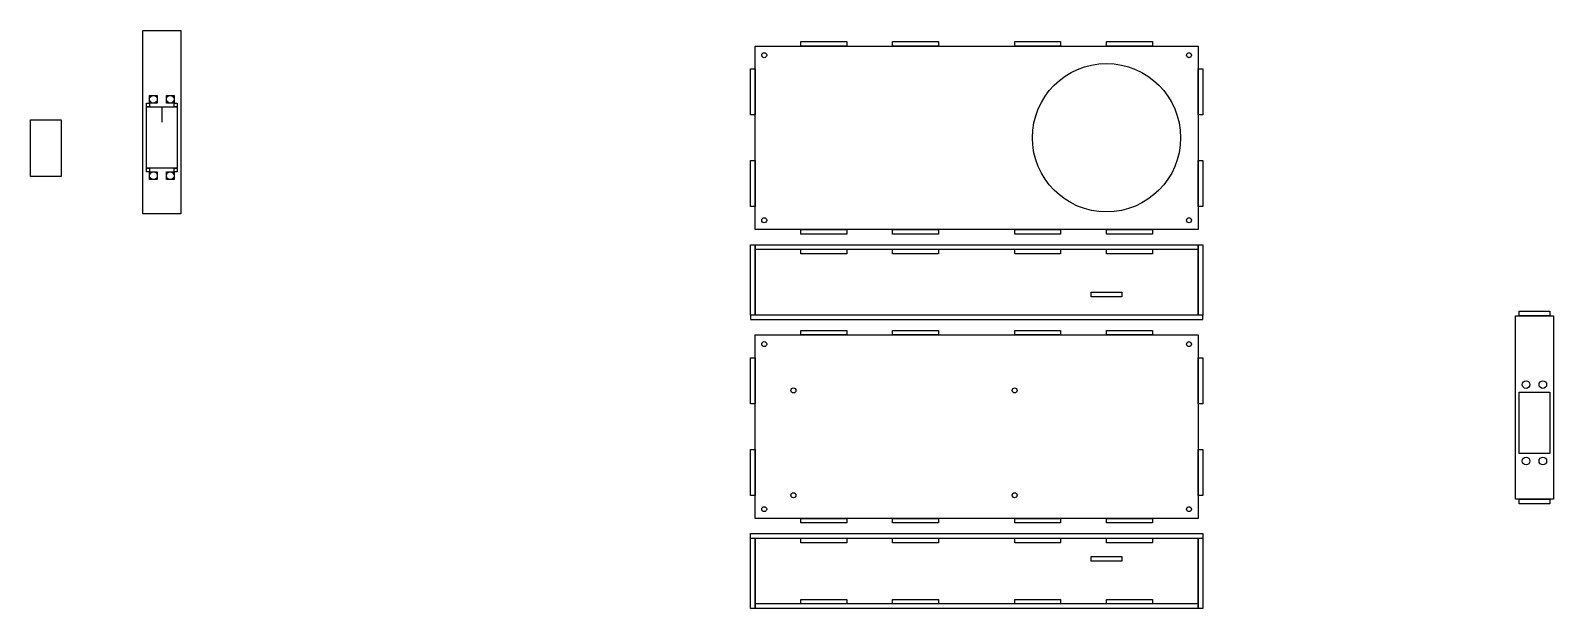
# Model space of a CAD drawing. Header units: millimetres. Extents: x 1211 to 2208, y 1743 to 2121.
import ezdxf

# ---------------------------------------------------------------- set-up
doc = ezdxf.new("R2010")
doc.units = ezdxf.units.MM

msp = doc.modelspace()

# ---------------------------------------------------------------- linework, layer by layer
for p, q in [((1297.48, 2070.8), (1297.48, 2060.8)), ((1685.65, 1977.62), (1685.65, 1980.62)), ((1685.65, 1980.62), (1975.65, 1980.62)), ((1975.65, 1980.62), (1975.65, 1977.62)), ((1682.65, 1934.62), (1682.65, 1931.62)), ((1978.66, 1931.62), (1978.65, 1934.62)), ((1682.65, 1931.62), (1978.66, 1931.62)), ((1682.65, 1788.62), (1682.65, 1791.62)), ((1682.65, 1791.62), (1978.65, 1791.62)), ((1978.65, 1791.62), (1978.65, 1788.62)), ((1685.65, 1742.62), (1685.65, 1745.62)), ((1975.65, 1745.62), (1975.65, 1742.62)), ((1975.65, 1742.62), (1685.65, 1742.62))]:
    msp.add_line(p, q)
for points in [[(1284.98, 2120.8), (1309.98, 2120.8), (1309.98, 2000.8), (1284.98, 2000.8)], [(1715.65, 2110.62), (1715.65, 2113.62), (1745.65, 2113.62), (1745.65, 2110.62)], [(1775.65, 2110.62), (1775.65, 2113.62), (1805.65, 2113.62), (1805.65, 2110.62)], [(1855.65, 2110.62), (1855.65, 2113.62), (1885.65, 2113.62), (1885.65, 2110.62)], [(1915.65, 2110.62), (1915.65, 2113.62), (1945.65, 2113.62), (1945.65, 2110.62)], [(1685.65, 1990.62), (1685.65, 2110.62), (1695.65, 2110.62), (1975.65, 2110.62), (1975.65, 1990.62), (1695.65, 1990.62)], [(1685.65, 2065.62), (1682.65, 2065.62), (1682.65, 2095.62), (1685.65, 2095.62)], [(1978.65, 2065.62), (1975.65, 2065.62), (1975.65, 2095.62), (1978.65, 2095.62)], [(1287.48, 2073.3), (1289.48, 2073.3), (1289.48, 2070.8), (1287.48, 2070.8)], [(1289.48, 2078.3), (1294.48, 2078.3), (1294.48, 2073.3), (1289.48, 2073.3)], [(1300.48, 2078.3), (1305.48, 2078.3), (1305.48, 2073.3), (1300.48, 2073.3)], [(1305.48, 2073.3), (1307.48, 2073.3), (1307.48, 2070.8), (1305.48, 2070.8)], [(1287.48, 2070.8), (1307.48, 2070.8), (1307.48, 2030.8), (1287.48, 2030.8)], [(1231.47, 2062.25), (1231.47, 2025.25), (1211.47, 2025.25), (1211.47, 2062.25)], [(1685.65, 2005.62), (1682.65, 2005.62), (1682.65, 2035.62), (1685.65, 2035.62)], [(1978.65, 2005.62), (1975.65, 2005.62), (1975.65, 2035.62), (1978.65, 2035.62)], [(1287.48, 2030.8), (1289.48, 2030.8), (1289.48, 2028.3), (1287.48, 2028.3)], [(1289.48, 2028.3), (1294.48, 2028.3), (1294.48, 2023.3), (1289.48, 2023.3)], [(1300.48, 2028.3), (1305.48, 2028.3), (1305.48, 2023.3), (1300.48, 2023.3)], [(1305.48, 2030.8), (1307.48, 2030.8), (1307.48, 2028.3), (1305.48, 2028.3)], [(1715.65, 1987.62), (1715.65, 1990.62), (1745.65, 1990.62), (1745.65, 1987.62)], [(1775.65, 1987.62), (1775.65, 1990.62), (1805.65, 1990.62), (1805.65, 1987.62)], [(1855.65, 1987.62), (1855.65, 1990.62), (1885.65, 1990.62), (1885.65, 1987.62)], [(1915.65, 1987.62), (1915.65, 1990.62), (1945.65, 1990.62), (1945.65, 1987.62)], [(1682.65, 1980.62), (1685.65, 1980.62), (1685.65, 1934.62), (1682.65, 1934.62)], [(1975.65, 1977.62), (1975.65, 1934.62), (1685.65, 1934.62), (1685.65, 1977.62)], [(1715.65, 1974.62), (1715.65, 1977.62), (1745.65, 1977.62), (1745.65, 1974.62)], [(1775.65, 1974.62), (1775.65, 1977.62), (1805.65, 1977.62), (1805.65, 1974.62)], [(1855.65, 1974.62), (1855.65, 1977.62), (1885.65, 1977.62), (1885.65, 1974.62)], [(1915.65, 1974.62), (1915.65, 1977.62), (1945.65, 1977.62), (1945.65, 1974.62)], [(1975.65, 1980.62), (1978.65, 1980.62), (1978.65, 1934.62), (1975.65, 1934.62)], [(1925.65, 1946.62), (1905.65, 1946.62), (1905.65, 1949.62), (1925.65, 1949.62)], [(2183.2, 1934.13), (2208.2, 1934.13), (2208.2, 1814.13), (2183.2, 1814.13)], [(2185.7, 1937.13), (2205.7, 1937.13), (2205.7, 1934.13), (2185.7, 1934.13)], [(1715.65, 1921.62), (1715.65, 1924.62), (1745.65, 1924.62), (1745.65, 1921.62)], [(1775.65, 1921.62), (1775.65, 1924.62), (1805.65, 1924.62), (1805.65, 1921.62)], [(1855.65, 1921.62), (1855.65, 1924.62), (1885.65, 1924.62), (1885.65, 1921.62)], [(1915.65, 1921.62), (1915.65, 1924.62), (1945.65, 1924.62), (1945.65, 1921.62)], [(1685.65, 1801.62), (1685.65, 1921.62), (1695.65, 1921.62), (1975.65, 1921.62), (1975.65, 1801.62), (1695.65, 1801.62)], [(1685.65, 1876.62), (1682.65, 1876.62), (1682.65, 1906.62), (1685.65, 1906.62)], [(1978.65, 1876.62), (1975.65, 1876.62), (1975.65, 1906.62), (1978.65, 1906.62)], [(2185.7, 1884.13), (2205.7, 1884.13), (2205.7, 1844.13), (2185.7, 1844.13)], [(1685.65, 1816.62), (1682.65, 1816.62), (1682.65, 1846.62), (1685.65, 1846.62)], [(1978.65, 1816.62), (1975.65, 1816.62), (1975.65, 1846.62), (1978.65, 1846.62)], [(2185.7, 1814.13), (2205.7, 1814.13), (2205.7, 1811.13), (2185.7, 1811.13)], [(1715.65, 1798.62), (1715.65, 1801.62), (1745.65, 1801.62), (1745.65, 1798.62)], [(1775.65, 1798.62), (1775.65, 1801.62), (1805.65, 1801.62), (1805.65, 1798.62)], [(1855.65, 1798.62), (1855.65, 1801.62), (1885.65, 1801.62), (1885.65, 1798.62)], [(1915.65, 1798.62), (1915.65, 1801.62), (1945.65, 1801.62), (1945.65, 1798.62)], [(1682.65, 1788.62), (1685.65, 1788.62), (1685.65, 1742.62), (1682.65, 1742.62)], [(1975.65, 1788.62), (1975.65, 1745.62), (1685.65, 1745.62), (1685.65, 1788.62)], [(1715.65, 1785.62), (1715.65, 1788.62), (1745.65, 1788.62), (1745.65, 1785.62)], [(1775.65, 1785.62), (1775.65, 1788.62), (1805.65, 1788.62), (1805.65, 1785.62)], [(1855.65, 1785.62), (1855.65, 1788.62), (1885.65, 1788.62), (1885.65, 1785.62)], [(1915.65, 1785.62), (1915.65, 1788.62), (1945.65, 1788.62), (1945.65, 1785.62)], [(1975.65, 1788.62), (1978.65, 1788.62), (1978.65, 1742.62), (1975.65, 1742.62)], [(1905.65, 1776.62), (1925.65, 1776.62), (1925.65, 1773.62), (1905.65, 1773.62)], [(1715.65, 1745.62), (1715.65, 1748.62), (1745.65, 1748.62), (1745.65, 1745.62)], [(1775.65, 1745.62), (1775.65, 1748.62), (1805.65, 1748.62), (1805.65, 1745.62)], [(1855.65, 1745.62), (1855.65, 1748.62), (1885.65, 1748.62), (1885.65, 1745.62)], [(1915.65, 1745.62), (1915.65, 1748.62), (1945.65, 1748.62), (1945.65, 1745.62)]]:
    msp.add_lwpolyline(points, close=True)
for centre, radius in [((1691.65, 2104.62), 1.62), ((1969.65, 2104.62), 1.62), ((1915.65, 2050.62), 48.5), ((1291.98, 2075.8), 2.5), ((1302.98, 2075.8), 2.5), ((1291.98, 2025.8), 2.5), ((1302.98, 2025.8), 2.5), ((1691.65, 1996.62), 1.62), ((1969.65, 1996.62), 1.62), ((1691.65, 1915.62), 1.62), ((1969.65, 1915.62), 1.62), ((1710.75, 1885.32), 1.62), ((1855.55, 1885.32), 1.62), ((2190.2, 1889.13), 2.5), ((2201.2, 1889.13), 2.5), ((2190.2, 1839.13), 2.5), ((2201.2, 1839.13), 2.5), ((1710.75, 1816.72), 1.62), ((1855.55, 1816.72), 1.62), ((1691.65, 1807.62), 1.62), ((1969.65, 1807.62), 1.62)]:
    msp.add_circle(centre, radius)

doc.saveas('drawing.dxf')
